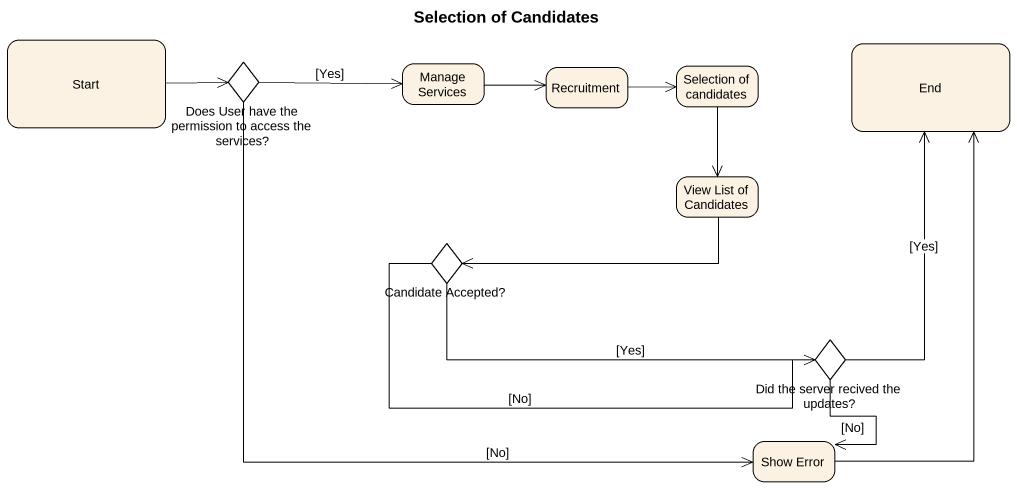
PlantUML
@startuml
title Selection of Candidates
hide empty description
state "Start" as Start_
state "Does User have the permission to access the services?" as Does_User_have_the <<choice>>
state "Manage Services" as Manage_Services
state Recruitment
state "Selection of candidates" as Selection_of_candidates
state "End" as End_
state "View List of Candidates" as View_List_of_Candidates
state "Candidate Accepted?" as Candidate_Accepted <<choice>>
state "Did the server recived the updates?" as Did_the_server_recived_the <<choice>>
state "Show Error" as Show_Error
Start_ -right-> Does_User_have_the
Does_User_have_the -right-> Manage_Services : [Yes]
Does_User_have_the --> Show_Error : [No]
Manage_Services -right-> Recruitment
Recruitment -right-> Selection_of_candidates
Selection_of_candidates --> View_List_of_Candidates
View_List_of_Candidates -left-> Candidate_Accepted
Candidate_Accepted -right-> Did_the_server_recived_the : [Yes]
Candidate_Accepted -right-> Did_the_server_recived_the : [No]
Did_the_server_recived_the -up-> End_ : [Yes]
Did_the_server_recived_the --> Show_Error : [No]
Show_Error -up-> End_
@enduml
